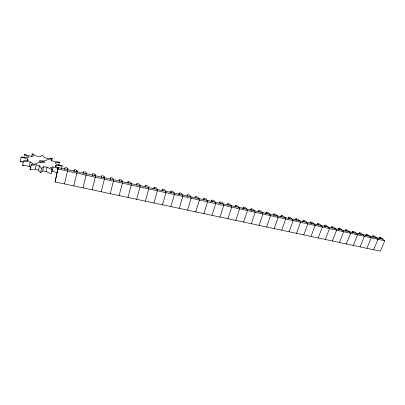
<?xml version="1.0" encoding="UTF-8"?>
<svg xmlns="http://www.w3.org/2000/svg" width="405" height="405" viewBox="0 0 405 405"><rect width="100%" height="100%" fill="white"/><g stroke="black" fill="none" stroke-linecap="round" stroke-linejoin="round"><path stroke-width="0.61" d="M195.175 197.964C195.387 194.319 199.726 198.146 199.402 200.04L195.747 211.881M83.258 173.087L83.303 172.003L83.805 171.7L85.404 171.968L86.154 172.631L86.088 175.152L83.03 187.88M186.994 196.167C187.196 192.537 191.56 196.268 191.145 198.227L187.53 210.129M73.837 171.178C73.993 167.776 78.823 170.525 76.808 173.117L73.801 185.91M74.014 171.047L74.115 169.973M178.742 194.349C178.934 190.74 183.328 194.375 182.812 196.4L179.238 208.362M64.567 169.138C64.729 165.777 69.599 168.369 67.438 171.057L64.486 183.926M64.689 168.996L64.846 167.923M170.419 192.512C170.601 188.932 175.031 192.466 174.408 194.552L170.88 206.585M55.08 181.926L58.234 167.574L382.902 239.112L384.75 240.752L380.32 251.181L55.08 181.926L58.234 167.574M162.025 190.664C162.187 187.105 166.663 190.542 165.928 192.689L162.44 204.788M23.146 162.258L20.25 161.342L21.197 157.084L27.798 157.793A14.676 4.556 13.3 0 1 28.755 157.013L24.477 154.472L23.809 157.464M31.104 167.321A14.636 4.642 13.1 0 1 29.287 166.258L22.558 165.331L23.525 161.028L28.345 160.39A14.676 4.556 13.3 0 1 27.586 159.119L21.197 157.084M27.312 160.334L27.586 159.119M29.287 166.258L30.264 161.98L23.525 161.028M31.57 156.765L32.243 153.819L37.027 156.269A14.676 4.556 13.3 0 1 40.318 156.72L42.338 155.206L44.408 157.636A14.676 4.556 13.3 0 1 47.35 158.542L52.215 158.233L51.653 160.557M42.677 170.971A14.636 4.642 13.1 0 0 46.069 171.391L51.081 173.998L52.113 169.735L47.086 167.138A14.676 4.556 13.3 0 1 43.689 166.703L42.677 170.971L40.561 172.743L38.414 170.049A14.636 4.642 13.1 0 1 35.331 169.108L30.026 169.543L31.018 165.215L32.663 163.326A14.676 4.556 13.3 0 1 30.264 161.98M67.468 169.776L67.746 168.566M35.189 169.057L36.323 164.825A14.676 4.556 13.3 0 0 39.417 165.772L41.578 168.429L40.561 172.743M38.561 170.09L39.568 165.812M76.707 171.811L76.99 170.606M46.069 171.391L47.086 167.138M83.02 173.203L83.303 172.003M51.602 171.249A14.636 4.642 13.1 0 0 52.083 171.158L53.101 166.951L57.854 168.313M55.728 166.536L56.017 165.346L62.233 166.025L61.504 168.976M92.117 175.208C92.269 171.76 97.013 174.712 95.286 177.172L92.178 189.823M58.745 165.078L59.464 162.162L53.212 161.256A14.676 4.556 13.3 0 0 50.863 159.97L52.215 158.233L31.018 165.215L36.182 164.774M94.937 175.826L95.231 174.636M153.551 188.801C153.703 185.257 158.223 188.608 157.378 190.811L153.93 202.976M101.134 177.193C101.306 173.725 105.953 176.762 104.404 179.177L101.24 191.752M103.928 177.805L104.227 176.62M110.069 179.162C110.266 175.669 114.817 178.797 113.43 181.162L110.221 193.666M118.928 181.111C119.141 177.593 123.611 180.817 122.381 183.126L119.121 195.564M121.672 181.713L121.976 180.544M127.702 183.045C127.853 179.638 132.486 182.751 131.245 185.075L127.939 197.443M136.384 185.019C136.5 181.521 141.137 184.685 140.034 187.004L136.682 199.3M145.005 186.918C145.142 183.399 149.718 186.654 148.746 188.917L145.344 201.148M203.285 199.751C203.502 196.086 207.826 200.009 207.588 201.842L203.897 213.612M211.324 201.523C211.552 197.832 215.855 201.857 215.708 203.624L211.972 215.333M219.297 203.28C219.53 199.569 223.823 203.69 223.752 205.391L219.981 217.04M227.2 205.021C227.438 201.295 231.726 205.502 231.731 207.142L227.919 218.73M235.042 206.747C235.28 203.001 239.563 207.304 239.638 208.879L235.791 220.406M242.792 208.519C242.995 204.672 247.328 209.041 247.48 210.6L243.597 222.067M250.498 210.215C250.7 206.353 255.039 210.808 255.256 212.306L251.338 223.717M258.142 211.896C258.344 208.018 262.683 212.564 262.961 214.002L259.013 225.352M265.72 213.567C265.918 209.674 270.272 214.301 270.611 215.683L266.627 226.972M273.238 215.222C273.436 211.314 277.795 216.022 278.189 217.348L274.175 228.582M280.69 216.862C280.888 212.944 285.262 217.728 285.707 218.999L281.662 230.172M288.087 218.492C288.274 214.559 292.663 219.419 293.164 220.634L289.084 231.756M295.417 220.107C295.604 216.159 300.009 221.095 300.556 222.259L296.45 233.32M302.692 221.707C302.869 217.753 307.299 222.755 307.891 223.869L303.75 234.88M309.906 223.297C310.078 219.333 314.523 224.405 315.166 225.469L310.994 236.419M317.064 224.871C317.226 220.897 321.697 226.036 322.38 227.053L318.178 237.953M324.162 226.435C324.314 222.451 328.809 227.656 329.533 228.623L325.306 239.466M331.204 227.985C331.346 223.995 335.872 229.255 336.631 230.182L332.378 240.975M338.19 229.524C338.322 225.529 342.873 230.845 343.673 231.726L339.39 242.468M345.121 231.052C345.242 227.048 349.819 232.419 350.654 233.26L346.346 243.947M351.97 232.627C352.061 228.516 356.689 233.943 357.585 234.784L353.251 245.42M358.795 234.131C358.87 230.015 363.528 235.487 364.454 236.292L360.096 246.878M365.563 235.619C365.629 231.498 370.312 237.026 371.274 237.791L366.889 248.321M372.276 237.097L372.757 235.943C373.44 234.434 377.257 238.666 378.037 239.274L373.633 249.758M378.938 238.565L379.424 237.416C379.257 236.009 382.71 238.631 382.902 239.112M56.017 165.346L55.996 165.392A14.676 4.556 13.3 0 1 55.181 166.207L58.634 168.247M30.026 169.543L30.689 168.769M41.578 168.429L43.689 166.703M59.464 162.162L55.161 162.79A14.676 4.556 13.3 0 1 56.022 164.045L62.233 166.025M22.558 165.331L23.763 165.164M20.25 161.342L22.042 161.534M57.981 168.981L384.75 240.752M52.083 171.158L57.414 172.677M24.477 154.472L30.988 156.34A14.676 4.556 13.3 0 1 33.504 156.122L32.243 153.819M379.424 237.416L380.816 238.656M372.757 235.943L374.124 237.178M366.039 234.46L367.381 235.695M359.27 232.961L360.582 234.196M352.446 231.457L353.727 232.688M345.566 229.934L346.822 231.164M338.636 228.405L339.856 229.63M331.644 226.861L332.839 228.081M324.597 225.307L325.762 226.522M317.495 223.737L318.629 224.952M310.336 222.153L311.44 223.368M303.122 220.558L304.19 221.768M295.842 218.953L296.88 220.158M288.507 217.333L289.509 218.533M281.111 215.698L282.077 216.898M273.653 214.048L274.585 215.247M266.131 212.387L267.032 213.582M258.552 210.711L259.413 211.901M250.903 209.026L251.733 210.21M243.192 207.319L243.982 208.504M235.416 205.603L236.171 206.783M227.575 203.872L228.293 205.046M52.113 169.735L50.64 167.23A14.676 4.556 13.3 0 0 53.101 166.951M219.667 202.125L220.345 203.295M211.694 200.364L212.331 201.528M203.649 198.587L204.247 199.746M195.534 196.795L196.091 197.949M187.348 194.987L187.864 196.136M179.096 193.16L179.567 194.309M170.768 191.322L171.194 192.461M162.364 189.464L162.749 190.603M153.89 187.596L154.229 188.725M145.339 185.708L145.638 186.832M136.718 183.799L136.961 184.918M128.01 181.875L128.213 182.994M119.232 179.936L119.384 181.045M110.373 177.982L110.474 179.081M101.432 176.008L101.483 177.101M92.411 174.013L92.411 175.102M40.546 162.142L40.404 162.081A2.759 0.856 13.3 0 1 40.783 160.658A2.759 0.856 13.3 0 1 44.646 162.309A2.759 0.856 13.3 0 1 40.546 162.142"/></g></svg>
